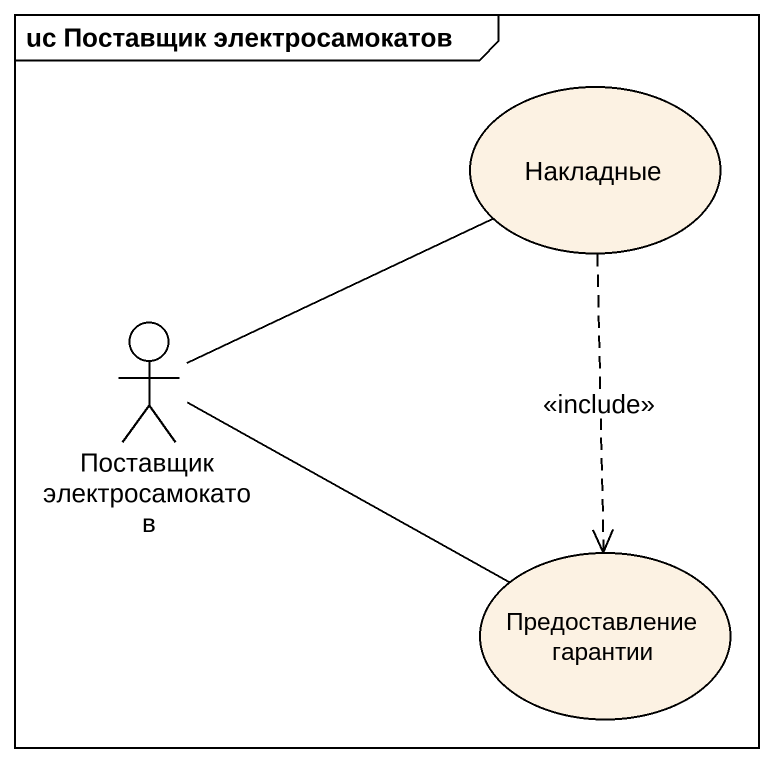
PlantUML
@startuml
mainframe uc Поставщик электросамокатов
usecase Накладные
actor "Поставщик электросамокатов" as Поставщик_электросамокатов
usecase "Предоставление гарантии" as Предоставление_гарантии
Накладные ..> Предоставление_гарантии : <<include>>
Поставщик_электросамокатов -right- Накладные
Поставщик_электросамокатов -right- Предоставление_гарантии
@enduml
